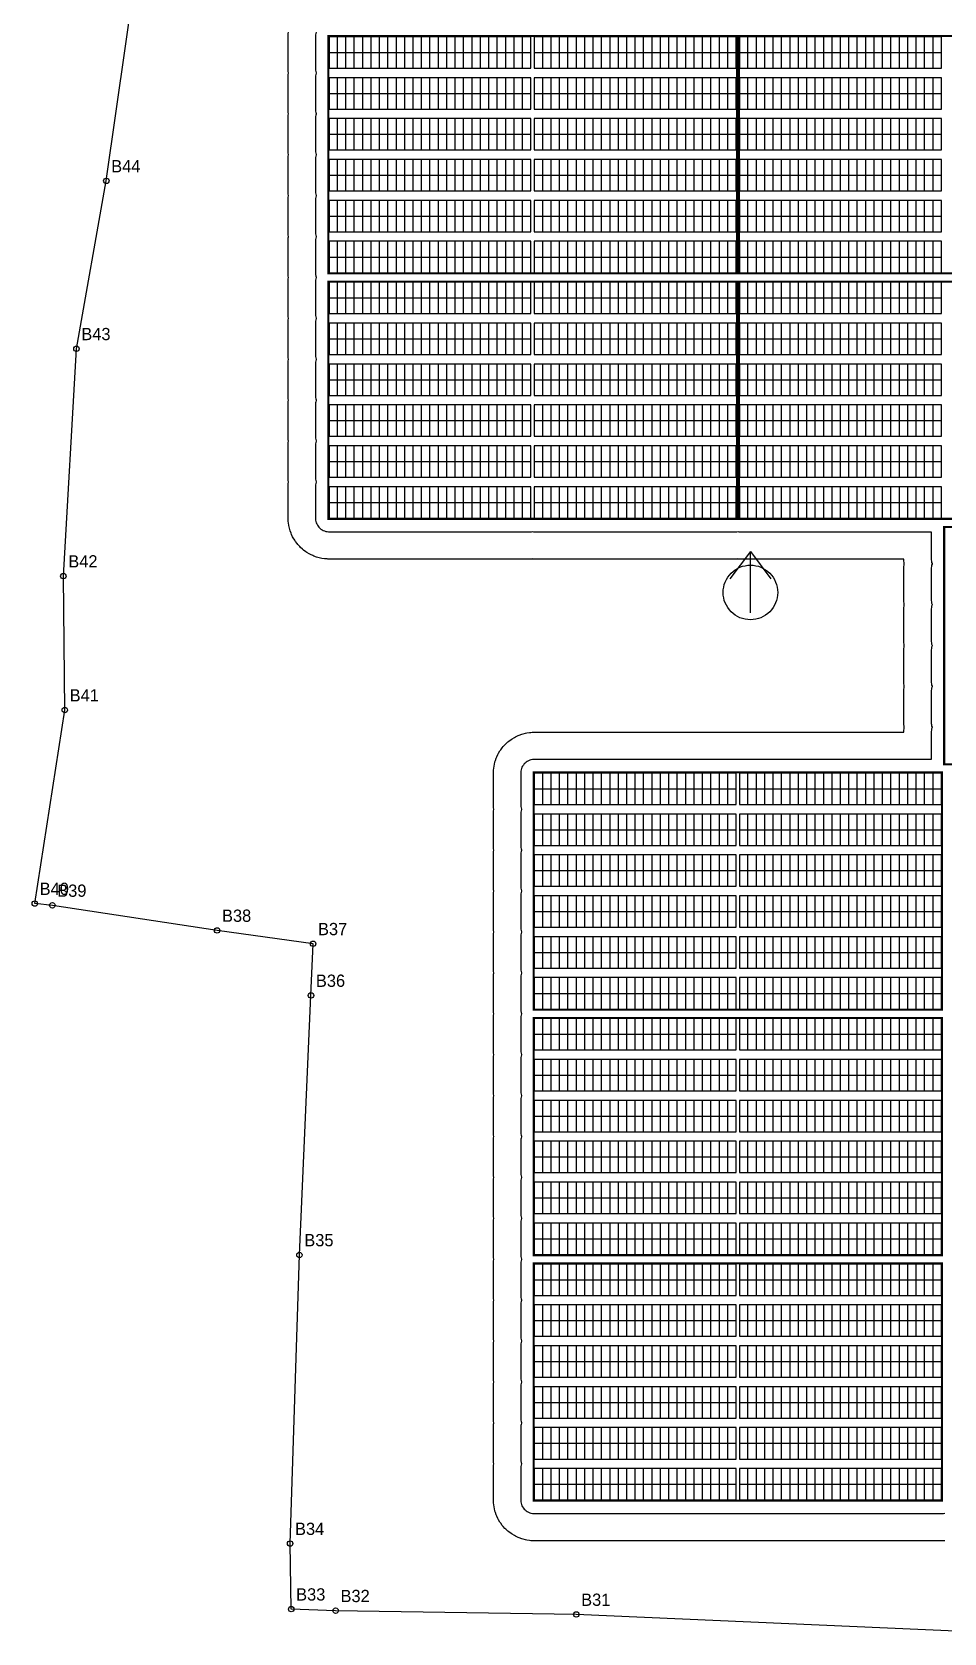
# Model space of a CAD drawing. Header units: metres. Extents: x 434302 to 507065, y 1937737 to 2381091.
# Drawn here: x 434697.6 to 434831.3, y 2380280.8 to 2380515.6 of the extents above; entities that cross this region are included whole.
import ezdxf
from ezdxf.enums import TextEntityAlignment as Align

# ---------------------------------------------------------------- set-up
doc = ezdxf.new("R2010")
doc.units = ezdxf.units.M
for name, color, linetype in [('BOUNDARY', 7, 'Continuous'), ('BOUNDARY_POINTS', 7, 'Continuous'), ('EXCLUSIONS', 1, 'Continuous'), ('GROUP_BOUNDARY', 1, 'Continuous'), ('LIGHTNING_ARRESTER', 3, 'Continuous'), ('MODULES', 5, 'Continuous'), ('PV_TABLES', 3, 'Continuous'), ('SERVICE_ROAD', 1, 'Continuous')]:
    doc.layers.add(name, color=color, linetype=linetype)

# ---------------------------------------------------------------- blocks, each defined once
blk = doc.blocks.new('PV_TABLE_2P28')
at = {"layer": 'MODULES'}
for p, q in [((1.23333, 0), (1.23333, 4.6)), ((2.46666, 0), (2.46666, 4.6)), ((3.69999, 0), (3.69999, 4.6)), ((4.93332, 0), (4.93332, 4.6)), ((6.16665, 0), (6.16665, 4.6)), ((7.39998, 0), (7.39998, 4.6)), ((8.63331, 0), (8.63331, 4.6)), ((9.86664, 0), (9.86664, 4.6)), ((11.09997, 0), (11.09997, 4.6)), ((12.3333, 0), (12.3333, 4.6)), ((13.56663, 0), (13.56663, 4.6)), ((14.79996, 0), (14.79996, 4.6)), ((16.03329, 0), (16.03329, 4.6)), ((17.26662, 0), (17.26662, 4.6)), ((18.49995, 0), (18.49995, 4.6)), ((19.73328, 0), (19.73328, 4.6)), ((20.96661, 0), (20.96661, 4.6)), ((22.19994, 0), (22.19994, 4.6)), ((23.43327, 0), (23.43327, 4.6)), ((24.6666, 0), (24.6666, 4.6)), ((25.89993, 0), (25.89993, 4.6)), ((27.13326, 0), (27.13326, 4.6)), ((28.36659, 0), (28.36659, 4.6)), ((0, 2.3), (29.59992, 2.3))]:
    blk.add_line(p, q, dxfattribs=at)
blk.add_lwpolyline([(0, 0), (29.59992, 0), (29.59992, 4.6), (0, 4.6)], close=True, dxfattribs=at)

msp = doc.modelspace()

# ---------------------------------------------------------------- linework, layer by layer
at = {"layer": 'BOUNDARY'}
msp.add_lwpolyline([(434838.63, 2380280.76), (434777.4, 2380283.48), (434742.1, 2380284.03), (434735.59, 2380284.26), (434735.43, 2380293.88), (434736.79, 2380336.21), (434738.49, 2380374.27), (434738.8, 2380381.85), (434724.72, 2380383.81), (434700.56, 2380387.48), (434697.98, 2380387.75), (434702.39, 2380416.13), (434702.18, 2380435.78), (434704.09, 2380469.12), (434708.47, 2380493.74), (434725.81, 2380614.69)], dxfattribs=at)
at = {"layer": 'BOUNDARY_POINTS'}
for centre in [(434708.47, 2380493.74), (434704.09, 2380469.12), (434702.18, 2380435.78), (434702.39, 2380416.13), (434697.98, 2380387.75), (434700.56, 2380387.48), (434724.72, 2380383.81), (434738.8, 2380381.85), (434738.49, 2380374.27), (434736.79, 2380336.21), (434735.43, 2380293.88), (434735.59, 2380284.26), (434742.1, 2380284.03), (434777.4, 2380283.48)]:
    msp.add_circle(centre, 0.4, dxfattribs=at)
at = {"layer": 'EXCLUSIONS'}
msp.add_lwpolyline([(434806.93, 2380433.38), (434806.91, 2380432.99), (434806.85, 2380432.6), (434806.76, 2380432.22), (434806.62, 2380431.85), (434806.46, 2380431.49), (434806.25, 2380431.16), (434806.02, 2380430.84), (434805.76, 2380430.55), (434805.47, 2380430.29), (434805.15, 2380430.05), (434804.81, 2380429.85), (434804.46, 2380429.68), (434804.09, 2380429.55), (434803.71, 2380429.46), (434803.32, 2380429.4), (434802.93, 2380429.38), (434802.54, 2380429.4), (434802.15, 2380429.46), (434801.77, 2380429.55), (434801.4, 2380429.68), (434801.04, 2380429.85), (434800.71, 2380430.05), (434800.39, 2380430.29), (434800.1, 2380430.55), (434799.84, 2380430.84), (434799.6, 2380431.16), (434799.4, 2380431.49), (434799.23, 2380431.85), (434799.1, 2380432.22), (434799.01, 2380432.6), (434798.95, 2380432.99), (434798.93, 2380433.38), (434798.95, 2380433.77), (434799.01, 2380434.16), (434799.1, 2380434.54), (434799.23, 2380434.91), (434799.4, 2380435.26), (434799.6, 2380435.6), (434799.84, 2380435.92), (434800.1, 2380436.21), (434800.39, 2380436.47), (434800.71, 2380436.7), (434801.04, 2380436.91), (434801.4, 2380437.07), (434801.77, 2380437.21), (434802.15, 2380437.3), (434802.54, 2380437.36), (434802.93, 2380437.38), (434803.32, 2380437.36), (434803.71, 2380437.3), (434804.09, 2380437.21), (434804.46, 2380437.07), (434804.81, 2380436.91), (434805.15, 2380436.7), (434805.47, 2380436.47), (434805.76, 2380436.21), (434806.02, 2380435.92), (434806.25, 2380435.6), (434806.46, 2380435.26), (434806.62, 2380434.91), (434806.76, 2380434.54), (434806.85, 2380434.16), (434806.91, 2380433.77), (434806.93, 2380433.38)], close=True, dxfattribs=at)
at = {"layer": 'GROUP_BOUNDARY', "color": 5, "lineweight": 211, "true_color": 0x0080ff, "const_width": 0.3}
for points in [[(434800.94, 2380480.18), (434741.04, 2380480.18), (434741.04, 2380514.98), (434800.94, 2380514.98), (434800.94, 2380480.18)], [(434861.14, 2380444.18), (434801.24, 2380444.18), (434801.24, 2380478.98), (434861.14, 2380478.98), (434861.14, 2380444.18)], [(434891.24, 2380408.18), (434831.34, 2380408.18), (434831.34, 2380442.98), (434891.24, 2380442.98), (434891.24, 2380408.18)], [(434831.04, 2380336.18), (434771.14, 2380336.18), (434771.14, 2380370.98), (434831.04, 2380370.98), (434831.04, 2380336.18)]]:
    msp.add_lwpolyline(points, close=True, dxfattribs=at)
at = {"layer": 'GROUP_BOUNDARY', "color": 1, "lineweight": 211, "true_color": 0xff0000, "const_width": 0.3}
for points in [[(434861.14, 2380480.18), (434801.24, 2380480.18), (434801.24, 2380514.98), (434861.14, 2380514.98), (434861.14, 2380480.18)], [(434800.94, 2380444.18), (434741.04, 2380444.18), (434741.04, 2380478.98), (434800.94, 2380478.98), (434800.94, 2380444.18)], [(434831.04, 2380372.18), (434771.14, 2380372.18), (434771.14, 2380406.98), (434831.04, 2380406.98), (434831.04, 2380372.18)], [(434831.04, 2380300.18), (434771.14, 2380300.18), (434771.14, 2380334.98), (434831.04, 2380334.98), (434831.04, 2380300.18)]]:
    msp.add_lwpolyline(points, close=True, dxfattribs=at)
at = {"layer": 'LIGHTNING_ARRESTER', "lineweight": 30}
for p, q in [((434802.93, 2380439.38), (434799.93, 2380435.38)), ((434802.93, 2380430.38), (434802.93, 2380439.38)), ((434802.93, 2380439.38), (434805.93, 2380435.38))]:
    msp.add_line(p, q, dxfattribs=at)
at = {"layer": 'SERVICE_ROAD'}
for points in [[(434831.43, 2380294.3), (434831.23, 2380294.29), (434831.21, 2380294.29), (434831.12, 2380294.28), (434831.02, 2380294.28), (434830.92, 2380294.28), (434801.36, 2380294.28), (434801.26, 2380294.28), (434801.16, 2380294.28), (434801.09, 2380294.29), (434801.02, 2380294.28), (434800.92, 2380294.28), (434800.82, 2380294.28), (434771.26, 2380294.28), (434771.16, 2380294.28), (434771.06, 2380294.28), (434770.96, 2380294.29), (434770.94, 2380294.29), (434770.75, 2380294.3), (434770.55, 2380294.32), (434770.16, 2380294.38), (434769.97, 2380294.42), (434769.59, 2380294.51), (434769.4, 2380294.57), (434769.03, 2380294.7), (434768.85, 2380294.78), (434768.5, 2380294.94), (434768.32, 2380295.04), (434767.99, 2380295.24), (434767.82, 2380295.35), (434767.51, 2380295.58), (434767.36, 2380295.71), (434767.07, 2380295.97), (434766.93, 2380296.11), (434766.66, 2380296.4), (434766.54, 2380296.55), (434766.31, 2380296.87), (434766.2, 2380297.03), (434766, 2380297.37), (434765.9, 2380297.54), (434765.74, 2380297.89), (434765.66, 2380298.08), (434765.53, 2380298.44), (434765.47, 2380298.63), (434765.38, 2380299.01), (434765.34, 2380299.21), (434765.28, 2380299.59), (434765.26, 2380299.79), (434765.25, 2380299.99), (434765.24, 2380300), (434765.24, 2380300.1), (434765.24, 2380300.2), (434765.24, 2380300.3), (434765.24, 2380304.86), (434765.24, 2380304.96), (434765.24, 2380305.06), (434765.24, 2380305.15), (434765.25, 2380305.17), (434765.26, 2380305.37), (434765.28, 2380305.56), (434765.28, 2380305.58), (434765.28, 2380305.59), (434765.26, 2380305.79), (434765.25, 2380305.99), (434765.24, 2380306), (434765.24, 2380306.1), (434765.24, 2380306.2), (434765.24, 2380306.3), (434765.24, 2380310.86), (434765.24, 2380310.96), (434765.24, 2380311.06), (434765.24, 2380311.15), (434765.25, 2380311.17), (434765.26, 2380311.37), (434765.28, 2380311.56), (434765.28, 2380311.58), (434765.28, 2380311.59), (434765.26, 2380311.79), (434765.25, 2380311.99), (434765.24, 2380312), (434765.24, 2380312.1), (434765.24, 2380312.2), (434765.24, 2380312.3), (434765.24, 2380316.86), (434765.24, 2380316.96), (434765.24, 2380317.06), (434765.24, 2380317.15), (434765.25, 2380317.17), (434765.26, 2380317.37), (434765.28, 2380317.56), (434765.28, 2380317.58), (434765.28, 2380317.59), (434765.26, 2380317.79), (434765.25, 2380317.99), (434765.24, 2380318), (434765.24, 2380318.1), (434765.24, 2380318.2), (434765.24, 2380318.3), (434765.24, 2380322.86), (434765.24, 2380322.96), (434765.24, 2380323.06), (434765.24, 2380323.15), (434765.25, 2380323.17), (434765.26, 2380323.37), (434765.28, 2380323.56), (434765.28, 2380323.58), (434765.28, 2380323.59), (434765.26, 2380323.79), (434765.25, 2380323.99), (434765.24, 2380324), (434765.24, 2380324.1), (434765.24, 2380324.2), (434765.24, 2380324.3), (434765.24, 2380328.86), (434765.24, 2380328.96), (434765.24, 2380329.06), (434765.24, 2380329.15), (434765.25, 2380329.17), (434765.26, 2380329.37), (434765.28, 2380329.56), (434765.28, 2380329.58), (434765.28, 2380329.59), (434765.26, 2380329.79), (434765.25, 2380329.99), (434765.24, 2380330), (434765.24, 2380330.1), (434765.24, 2380330.2), (434765.24, 2380330.3), (434765.24, 2380334.86), (434765.24, 2380334.96), (434765.24, 2380335.06), (434765.24, 2380335.15), (434765.25, 2380335.17), (434765.26, 2380335.37), (434765.28, 2380335.56), (434765.28, 2380335.58), (434765.28, 2380335.59), (434765.26, 2380335.79), (434765.25, 2380335.99), (434765.24, 2380336), (434765.24, 2380336.1), (434765.24, 2380336.2), (434765.24, 2380336.3), (434765.24, 2380340.86), (434765.24, 2380340.96), (434765.24, 2380341.06), (434765.24, 2380341.15), (434765.25, 2380341.17), (434765.26, 2380341.37), (434765.28, 2380341.56), (434765.28, 2380341.58), (434765.28, 2380341.59), (434765.26, 2380341.79), (434765.25, 2380341.99), (434765.24, 2380342), (434765.24, 2380342.1), (434765.24, 2380342.2), (434765.24, 2380342.3), (434765.24, 2380346.86), (434765.24, 2380346.96), (434765.24, 2380347.06), (434765.24, 2380347.15), (434765.25, 2380347.17), (434765.26, 2380347.37), (434765.28, 2380347.56), (434765.28, 2380347.58), (434765.28, 2380347.59), (434765.26, 2380347.79), (434765.25, 2380347.99), (434765.24, 2380348), (434765.24, 2380348.1), (434765.24, 2380348.2), (434765.24, 2380348.3), (434765.24, 2380352.86), (434765.24, 2380352.96), (434765.24, 2380353.06), (434765.24, 2380353.15), (434765.25, 2380353.17), (434765.26, 2380353.37), (434765.28, 2380353.56), (434765.28, 2380353.58), (434765.28, 2380353.59), (434765.26, 2380353.79), (434765.25, 2380353.99), (434765.24, 2380354), (434765.24, 2380354.1), (434765.24, 2380354.2), (434765.24, 2380354.3), (434765.24, 2380358.86), (434765.24, 2380358.96), (434765.24, 2380359.06), (434765.24, 2380359.15), (434765.25, 2380359.17), (434765.26, 2380359.37), (434765.28, 2380359.56), (434765.28, 2380359.58), (434765.28, 2380359.59), (434765.26, 2380359.79), (434765.25, 2380359.99), (434765.24, 2380360), (434765.24, 2380360.1), (434765.24, 2380360.2), (434765.24, 2380360.3), (434765.24, 2380364.86), (434765.24, 2380364.96), (434765.24, 2380365.06), (434765.24, 2380365.15), (434765.25, 2380365.17), (434765.26, 2380365.37), (434765.28, 2380365.56), (434765.28, 2380365.58), (434765.28, 2380365.59), (434765.26, 2380365.79), (434765.25, 2380365.99), (434765.24, 2380366), (434765.24, 2380366.1), (434765.24, 2380366.2), (434765.24, 2380366.3), (434765.24, 2380370.86), (434765.24, 2380370.96), (434765.24, 2380371.06), (434765.24, 2380371.15), (434765.25, 2380371.17), (434765.26, 2380371.37), (434765.28, 2380371.56), (434765.28, 2380371.58), (434765.28, 2380371.59), (434765.26, 2380371.79), (434765.25, 2380371.99), (434765.24, 2380372), (434765.24, 2380372.1), (434765.24, 2380372.2), (434765.24, 2380372.3), (434765.24, 2380376.86), (434765.24, 2380376.96), (434765.24, 2380377.06), (434765.24, 2380377.15), (434765.25, 2380377.17), (434765.26, 2380377.37), (434765.28, 2380377.56), (434765.28, 2380377.58), (434765.28, 2380377.59), (434765.26, 2380377.79), (434765.25, 2380377.99), (434765.24, 2380378), (434765.24, 2380378.1), (434765.24, 2380378.2), (434765.24, 2380378.3), (434765.24, 2380382.86), (434765.24, 2380382.96), (434765.24, 2380383.06), (434765.24, 2380383.15), (434765.25, 2380383.17), (434765.26, 2380383.37), (434765.28, 2380383.56), (434765.28, 2380383.58), (434765.28, 2380383.59), (434765.26, 2380383.79), (434765.25, 2380383.99), (434765.24, 2380384), (434765.24, 2380384.1), (434765.24, 2380384.2), (434765.24, 2380384.3), (434765.24, 2380388.86), (434765.24, 2380388.96), (434765.24, 2380389.06), (434765.24, 2380389.15), (434765.25, 2380389.17), (434765.26, 2380389.37), (434765.28, 2380389.56), (434765.28, 2380389.58), (434765.28, 2380389.59), (434765.26, 2380389.79), (434765.25, 2380389.99), (434765.24, 2380390), (434765.24, 2380390.1), (434765.24, 2380390.2), (434765.24, 2380390.3), (434765.24, 2380394.86), (434765.24, 2380394.96), (434765.24, 2380395.06), (434765.24, 2380395.15), (434765.25, 2380395.17), (434765.26, 2380395.37), (434765.28, 2380395.56), (434765.28, 2380395.58), (434765.28, 2380395.59), (434765.26, 2380395.79), (434765.25, 2380395.99), (434765.24, 2380396), (434765.24, 2380396.1), (434765.24, 2380396.2), (434765.24, 2380396.3), (434765.24, 2380400.86), (434765.24, 2380400.96), (434765.24, 2380401.06), (434765.24, 2380401.15), (434765.25, 2380401.17), (434765.26, 2380401.37), (434765.28, 2380401.56), (434765.28, 2380401.58), (434765.28, 2380401.59), (434765.26, 2380401.79), (434765.25, 2380401.99), (434765.24, 2380402), (434765.24, 2380402.1), (434765.24, 2380402.2), (434765.24, 2380402.3), (434765.24, 2380406.86), (434765.24, 2380406.96), (434765.24, 2380407.06), (434765.24, 2380407.15), (434765.25, 2380407.17), (434765.26, 2380407.37), (434765.28, 2380407.56), (434765.34, 2380407.95), (434765.38, 2380408.14), (434765.47, 2380408.53), (434765.53, 2380408.71), (434765.66, 2380409.08), (434765.74, 2380409.26), (434765.9, 2380409.62), (434766, 2380409.79), (434766.2, 2380410.13), (434766.31, 2380410.29), (434766.54, 2380410.61), (434766.66, 2380410.76), (434766.93, 2380411.05), (434767.07, 2380411.19), (434767.36, 2380411.45), (434767.51, 2380411.58), (434767.82, 2380411.81), (434767.99, 2380411.92), (434768.32, 2380412.12), (434768.5, 2380412.21), (434768.85, 2380412.38), (434769.03, 2380412.46), (434769.4, 2380412.59), (434769.59, 2380412.65), (434769.97, 2380412.74), (434770.16, 2380412.78), (434770.55, 2380412.84), (434770.75, 2380412.86), (434770.94, 2380412.87), (434770.96, 2380412.87), (434771.06, 2380412.88), (434771.16, 2380412.88), (434771.26, 2380412.88), (434800.82, 2380412.88), (434800.92, 2380412.88), (434801.02, 2380412.88), (434801.09, 2380412.87), (434801.16, 2380412.88), (434801.26, 2380412.88), (434801.36, 2380412.88), (434825.44, 2380412.88), (434825.44, 2380412.96), (434825.44, 2380413.06), (434825.44, 2380413.15), (434825.45, 2380413.17), (434825.46, 2380413.37), (434825.48, 2380413.56), (434825.48, 2380413.58), (434825.48, 2380413.59), (434825.46, 2380413.79), (434825.45, 2380413.99), (434825.44, 2380414), (434825.44, 2380414.1), (434825.44, 2380414.2), (434825.44, 2380414.3), (434825.44, 2380418.86), (434825.44, 2380418.96), (434825.44, 2380419.06), (434825.44, 2380419.15), (434825.45, 2380419.17), (434825.46, 2380419.37), (434825.48, 2380419.56), (434825.48, 2380419.58), (434825.48, 2380419.59), (434825.46, 2380419.79), (434825.45, 2380419.99), (434825.44, 2380420), (434825.44, 2380420.1), (434825.44, 2380420.2), (434825.44, 2380420.3), (434825.44, 2380424.86), (434825.44, 2380424.96), (434825.44, 2380425.06), (434825.44, 2380425.15), (434825.45, 2380425.17), (434825.46, 2380425.37), (434825.48, 2380425.56), (434825.48, 2380425.58), (434825.48, 2380425.59), (434825.46, 2380425.79), (434825.45, 2380425.99), (434825.44, 2380426), (434825.44, 2380426.1), (434825.44, 2380426.2), (434825.44, 2380426.3), (434825.44, 2380430.86), (434825.44, 2380430.96), (434825.44, 2380431.06), (434825.44, 2380431.15), (434825.45, 2380431.17), (434825.46, 2380431.37), (434825.48, 2380431.56), (434825.48, 2380431.58), (434825.48, 2380431.59), (434825.46, 2380431.79), (434825.45, 2380431.99), (434825.44, 2380432), (434825.44, 2380432.1), (434825.44, 2380432.2), (434825.44, 2380432.3), (434825.44, 2380436.86), (434825.44, 2380436.96), (434825.44, 2380437.06), (434825.44, 2380437.15), (434825.45, 2380437.17), (434825.46, 2380437.37), (434825.48, 2380437.56), (434825.48, 2380437.58), (434825.48, 2380437.59), (434825.46, 2380437.79), (434825.45, 2380437.99), (434825.44, 2380438), (434825.44, 2380438.1), (434825.44, 2380438.2), (434825.44, 2380438.28), (434801.36, 2380438.28), (434801.26, 2380438.28), (434801.16, 2380438.28), (434801.09, 2380438.29), (434801.02, 2380438.28), (434800.92, 2380438.28), (434800.82, 2380438.28), (434771.26, 2380438.28), (434771.16, 2380438.28), (434771.06, 2380438.28), (434770.99, 2380438.29), (434770.92, 2380438.28), (434770.82, 2380438.28), (434770.72, 2380438.28), (434741.16, 2380438.28), (434741.06, 2380438.28), (434740.96, 2380438.28), (434740.86, 2380438.29), (434740.84, 2380438.29), (434740.65, 2380438.3), (434740.45, 2380438.32), (434740.06, 2380438.38), (434739.87, 2380438.42), (434739.49, 2380438.51), (434739.3, 2380438.57), (434738.93, 2380438.7), (434738.75, 2380438.78), (434738.4, 2380438.94), (434738.22, 2380439.04), (434737.89, 2380439.24), (434737.72, 2380439.35), (434737.41, 2380439.58), (434737.26, 2380439.71), (434736.97, 2380439.97), (434736.83, 2380440.11), (434736.56, 2380440.4), (434736.44, 2380440.55), (434736.21, 2380440.87), (434736.1, 2380441.03), (434735.9, 2380441.37), (434735.8, 2380441.54), (434735.64, 2380441.89), (434735.56, 2380442.08), (434735.43, 2380442.44), (434735.37, 2380442.63), (434735.28, 2380443.01), (434735.24, 2380443.21), (434735.18, 2380443.59), (434735.16, 2380443.79), (434735.15, 2380443.99), (434735.15, 2380444), (434735.14, 2380444.1), (434735.14, 2380444.2), (434735.14, 2380444.3), (434735.14, 2380448.86), (434735.14, 2380448.96), (434735.14, 2380449.06), (434735.15, 2380449.15), (434735.15, 2380449.17), (434735.16, 2380449.37), (434735.18, 2380449.56), (434735.18, 2380449.58), (434735.18, 2380449.59), (434735.16, 2380449.79), (434735.16, 2380449.79), (434735.15, 2380449.99), (434735.15, 2380450), (434735.14, 2380450.1), (434735.14, 2380450.2), (434735.14, 2380450.3), (434735.14, 2380454.86), (434735.14, 2380454.96), (434735.14, 2380455.06), (434735.15, 2380455.15), (434735.15, 2380455.17), (434735.16, 2380455.37), (434735.18, 2380455.56), (434735.18, 2380455.58), (434735.18, 2380455.59), (434735.16, 2380455.79), (434735.15, 2380455.99), (434735.15, 2380456), (434735.14, 2380456.1), (434735.14, 2380456.2), (434735.14, 2380456.3), (434735.14, 2380460.86), (434735.14, 2380460.96), (434735.14, 2380461.06), (434735.15, 2380461.15), (434735.15, 2380461.17), (434735.16, 2380461.37), (434735.18, 2380461.56), (434735.18, 2380461.58), (434735.18, 2380461.59), (434735.16, 2380461.79), (434735.15, 2380461.99), (434735.15, 2380462), (434735.14, 2380462.1), (434735.14, 2380462.2), (434735.14, 2380462.3), (434735.14, 2380466.86), (434735.14, 2380466.96), (434735.14, 2380467.06), (434735.15, 2380467.15), (434735.15, 2380467.17), (434735.16, 2380467.37), (434735.18, 2380467.56), (434735.18, 2380467.58), (434735.18, 2380467.59), (434735.16, 2380467.79), (434735.15, 2380467.99), (434735.15, 2380468), (434735.14, 2380468.1), (434735.14, 2380468.2), (434735.14, 2380468.3), (434735.14, 2380472.86), (434735.14, 2380472.96), (434735.14, 2380473.06), (434735.15, 2380473.15), (434735.15, 2380473.17), (434735.16, 2380473.37), (434735.18, 2380473.56), (434735.18, 2380473.58), (434735.18, 2380473.59), (434735.16, 2380473.79), (434735.15, 2380473.99), (434735.15, 2380474), (434735.14, 2380474.1), (434735.14, 2380474.2), (434735.14, 2380474.3), (434735.14, 2380478.86), (434735.14, 2380478.96), (434735.14, 2380479.06), (434735.15, 2380479.15), (434735.15, 2380479.17), (434735.16, 2380479.37), (434735.18, 2380479.56), (434735.18, 2380479.58), (434735.18, 2380479.59), (434735.16, 2380479.79), (434735.15, 2380479.99), (434735.15, 2380480), (434735.14, 2380480.1), (434735.14, 2380480.2), (434735.14, 2380480.3), (434735.14, 2380484.86), (434735.14, 2380484.96), (434735.14, 2380485.06), (434735.15, 2380485.15), (434735.15, 2380485.17), (434735.16, 2380485.37), (434735.18, 2380485.56), (434735.18, 2380485.58), (434735.18, 2380485.59), (434735.16, 2380485.79), (434735.15, 2380485.99), (434735.15, 2380486), (434735.14, 2380486.1), (434735.14, 2380486.2), (434735.14, 2380486.3), (434735.14, 2380490.86), (434735.14, 2380490.96), (434735.14, 2380491.06), (434735.15, 2380491.15), (434735.15, 2380491.17), (434735.16, 2380491.37), (434735.18, 2380491.56), (434735.18, 2380491.58), (434735.18, 2380491.59), (434735.16, 2380491.79), (434735.15, 2380491.99), (434735.15, 2380492), (434735.14, 2380492.1), (434735.14, 2380492.2), (434735.14, 2380492.3), (434735.14, 2380496.86), (434735.14, 2380496.96), (434735.14, 2380497.06), (434735.15, 2380497.15), (434735.15, 2380497.17), (434735.16, 2380497.37), (434735.18, 2380497.56), (434735.18, 2380497.58), (434735.18, 2380497.59), (434735.16, 2380497.79), (434735.15, 2380497.99), (434735.15, 2380498), (434735.14, 2380498.1), (434735.14, 2380498.2), (434735.14, 2380498.3), (434735.14, 2380502.86), (434735.14, 2380502.96), (434735.14, 2380503.06), (434735.15, 2380503.15), (434735.15, 2380503.17), (434735.16, 2380503.37), (434735.18, 2380503.56), (434735.18, 2380503.58), (434735.18, 2380503.59), (434735.16, 2380503.79), (434735.15, 2380503.99), (434735.15, 2380504), (434735.14, 2380504.1), (434735.14, 2380504.2), (434735.14, 2380504.3), (434735.14, 2380508.86), (434735.14, 2380508.96), (434735.14, 2380509.06), (434735.15, 2380509.15), (434735.15, 2380509.17), (434735.16, 2380509.37), (434735.18, 2380509.56), (434735.18, 2380509.58), (434735.18, 2380509.59), (434735.16, 2380509.79), (434735.15, 2380509.99), (434735.15, 2380510), (434735.14, 2380510.1), (434735.14, 2380510.2), (434735.14, 2380510.3), (434735.14, 2380514.86), (434735.14, 2380514.96), (434735.14, 2380515.06), (434735.15, 2380515.15), (434735.15, 2380515.17), (434735.16, 2380515.37), (434735.18, 2380515.56), (434735.18, 2380515.58)], [(434739.27, 2380515.58), (434739.26, 2380515.55), (434739.2, 2380515.36), (434739.16, 2380515.17), (434739.14, 2380514.98), (434739.14, 2380514.96), (434739.14, 2380514.86), (434739.14, 2380510.3), (434739.14, 2380510.2), (434739.14, 2380510.18), (434739.16, 2380509.99), (434739.2, 2380509.79), (434739.26, 2380509.61), (434739.27, 2380509.58), (434739.26, 2380509.55), (434739.2, 2380509.36), (434739.16, 2380509.17), (434739.14, 2380508.98), (434739.14, 2380508.96), (434739.14, 2380508.86), (434739.14, 2380504.3), (434739.14, 2380504.2), (434739.14, 2380504.18), (434739.16, 2380503.99), (434739.2, 2380503.79), (434739.26, 2380503.61), (434739.27, 2380503.58), (434739.26, 2380503.55), (434739.2, 2380503.36), (434739.16, 2380503.17), (434739.14, 2380502.98), (434739.14, 2380502.96), (434739.14, 2380502.86), (434739.14, 2380498.3), (434739.14, 2380498.2), (434739.14, 2380498.18), (434739.16, 2380497.99), (434739.2, 2380497.79), (434739.26, 2380497.61), (434739.27, 2380497.58), (434739.26, 2380497.55), (434739.2, 2380497.36), (434739.16, 2380497.17), (434739.14, 2380496.98), (434739.14, 2380496.96), (434739.14, 2380496.86), (434739.14, 2380492.3), (434739.14, 2380492.2), (434739.14, 2380492.18), (434739.16, 2380491.99), (434739.2, 2380491.79), (434739.26, 2380491.61), (434739.27, 2380491.58), (434739.26, 2380491.55), (434739.2, 2380491.36), (434739.16, 2380491.17), (434739.14, 2380490.98), (434739.14, 2380490.96), (434739.14, 2380490.86), (434739.14, 2380486.3), (434739.14, 2380486.2), (434739.14, 2380486.18), (434739.16, 2380485.99), (434739.2, 2380485.79), (434739.26, 2380485.61), (434739.27, 2380485.58), (434739.26, 2380485.55), (434739.2, 2380485.36), (434739.16, 2380485.17), (434739.14, 2380484.98), (434739.14, 2380484.96), (434739.14, 2380484.86), (434739.14, 2380480.3), (434739.14, 2380480.2), (434739.14, 2380480.18), (434739.16, 2380479.99), (434739.2, 2380479.79), (434739.26, 2380479.61), (434739.27, 2380479.58), (434739.26, 2380479.55), (434739.2, 2380479.36), (434739.16, 2380479.17), (434739.14, 2380478.98), (434739.14, 2380478.96), (434739.14, 2380478.86), (434739.14, 2380474.3), (434739.14, 2380474.2), (434739.14, 2380474.18), (434739.16, 2380473.99), (434739.2, 2380473.79), (434739.26, 2380473.61), (434739.27, 2380473.58), (434739.26, 2380473.55), (434739.2, 2380473.36), (434739.16, 2380473.17), (434739.14, 2380472.98), (434739.14, 2380472.96), (434739.14, 2380472.86), (434739.14, 2380468.3), (434739.14, 2380468.2), (434739.14, 2380468.18), (434739.16, 2380467.99), (434739.2, 2380467.79), (434739.26, 2380467.61), (434739.27, 2380467.58), (434739.26, 2380467.55), (434739.2, 2380467.36), (434739.16, 2380467.17), (434739.14, 2380466.98), (434739.14, 2380466.96), (434739.14, 2380466.86), (434739.14, 2380462.3), (434739.14, 2380462.2), (434739.14, 2380462.18), (434739.16, 2380461.99), (434739.2, 2380461.79), (434739.26, 2380461.61), (434739.27, 2380461.58), (434739.26, 2380461.55), (434739.2, 2380461.36), (434739.16, 2380461.17), (434739.14, 2380460.98), (434739.14, 2380460.96), (434739.14, 2380460.86), (434739.14, 2380456.3), (434739.14, 2380456.2), (434739.14, 2380456.18), (434739.16, 2380455.99), (434739.2, 2380455.79), (434739.26, 2380455.61), (434739.27, 2380455.58), (434739.26, 2380455.55), (434739.2, 2380455.36), (434739.16, 2380455.17), (434739.14, 2380454.98), (434739.14, 2380454.96), (434739.14, 2380454.86), (434739.14, 2380450.3), (434739.14, 2380450.2), (434739.14, 2380450.18), (434739.16, 2380449.99), (434739.2, 2380449.79), (434739.26, 2380449.61), (434739.27, 2380449.58), (434739.26, 2380449.55), (434739.2, 2380449.36), (434739.2, 2380449.36), (434739.16, 2380449.17), (434739.14, 2380448.98), (434739.14, 2380448.96), (434739.14, 2380448.86), (434739.14, 2380444.3), (434739.14, 2380444.2), (434739.14, 2380444.18), (434739.16, 2380443.99), (434739.2, 2380443.79), (434739.26, 2380443.61), (434739.33, 2380443.42), (434739.42, 2380443.25), (434739.53, 2380443.09), (434739.66, 2380442.94), (434739.8, 2380442.8), (434739.95, 2380442.67), (434740.11, 2380442.56), (434740.28, 2380442.47), (434740.46, 2380442.4), (434740.65, 2380442.34), (434740.85, 2380442.3), (434741.04, 2380442.28), (434741.06, 2380442.28), (434741.16, 2380442.28), (434770.72, 2380442.28), (434770.82, 2380442.28), (434770.84, 2380442.28), (434770.99, 2380442.3), (434771.14, 2380442.28), (434771.16, 2380442.28), (434771.26, 2380442.28), (434800.82, 2380442.28), (434800.92, 2380442.28), (434800.94, 2380442.28), (434801.09, 2380442.3), (434801.24, 2380442.28), (434801.26, 2380442.28), (434801.36, 2380442.28), (434829.44, 2380442.28), (434829.44, 2380438.3), (434829.44, 2380438.2), (434829.44, 2380438.18), (434829.46, 2380437.99), (434829.5, 2380437.79), (434829.56, 2380437.61), (434829.57, 2380437.58), (434829.56, 2380437.55), (434829.5, 2380437.36), (434829.46, 2380437.17), (434829.44, 2380436.98), (434829.44, 2380436.96), (434829.44, 2380436.86), (434829.44, 2380432.3), (434829.44, 2380432.2), (434829.44, 2380432.18), (434829.46, 2380431.99), (434829.5, 2380431.79), (434829.56, 2380431.61), (434829.57, 2380431.58), (434829.56, 2380431.55), (434829.5, 2380431.36), (434829.46, 2380431.17), (434829.44, 2380430.98), (434829.44, 2380430.96), (434829.44, 2380430.86), (434829.44, 2380426.3), (434829.44, 2380426.2), (434829.44, 2380426.18), (434829.46, 2380425.99), (434829.5, 2380425.79), (434829.56, 2380425.61), (434829.57, 2380425.58), (434829.56, 2380425.55), (434829.5, 2380425.36), (434829.46, 2380425.17), (434829.44, 2380424.98), (434829.44, 2380424.96), (434829.44, 2380424.86), (434829.44, 2380420.3), (434829.44, 2380420.2), (434829.44, 2380420.18), (434829.46, 2380419.99), (434829.5, 2380419.79), (434829.56, 2380419.61), (434829.57, 2380419.58), (434829.56, 2380419.55), (434829.5, 2380419.36), (434829.46, 2380419.17), (434829.44, 2380418.98), (434829.44, 2380418.96), (434829.44, 2380418.86), (434829.44, 2380414.3), (434829.44, 2380414.2), (434829.44, 2380414.18), (434829.46, 2380413.99), (434829.5, 2380413.79), (434829.56, 2380413.61), (434829.57, 2380413.58), (434829.56, 2380413.55), (434829.5, 2380413.36), (434829.46, 2380413.17), (434829.44, 2380412.98), (434829.44, 2380412.96), (434829.44, 2380412.86), (434829.44, 2380408.88), (434801.36, 2380408.88), (434801.26, 2380408.88), (434801.24, 2380408.88), (434801.09, 2380408.86), (434800.94, 2380408.88), (434800.92, 2380408.88), (434800.82, 2380408.88), (434771.26, 2380408.88), (434771.16, 2380408.88), (434771.14, 2380408.88), (434770.95, 2380408.86), (434770.75, 2380408.82), (434770.56, 2380408.76), (434770.38, 2380408.69), (434770.21, 2380408.59), (434770.05, 2380408.48), (434769.9, 2380408.36), (434769.76, 2380408.22), (434769.63, 2380408.07), (434769.52, 2380407.91), (434769.43, 2380407.73), (434769.36, 2380407.55), (434769.3, 2380407.36), (434769.26, 2380407.17), (434769.24, 2380406.98), (434769.24, 2380406.96), (434769.24, 2380406.86), (434769.24, 2380402.3), (434769.24, 2380402.2), (434769.24, 2380402.18), (434769.26, 2380401.99), (434769.3, 2380401.79), (434769.36, 2380401.61), (434769.37, 2380401.58), (434769.36, 2380401.55), (434769.3, 2380401.36), (434769.26, 2380401.17), (434769.24, 2380400.98), (434769.24, 2380400.96), (434769.24, 2380400.86), (434769.24, 2380396.3), (434769.24, 2380396.2), (434769.24, 2380396.18), (434769.26, 2380395.99), (434769.3, 2380395.79), (434769.36, 2380395.61), (434769.37, 2380395.58), (434769.36, 2380395.55), (434769.3, 2380395.36), (434769.26, 2380395.17), (434769.24, 2380394.98), (434769.24, 2380394.96), (434769.24, 2380394.86), (434769.24, 2380390.3), (434769.24, 2380390.2), (434769.24, 2380390.18), (434769.26, 2380389.99), (434769.3, 2380389.79), (434769.36, 2380389.61), (434769.37, 2380389.58), (434769.36, 2380389.55), (434769.3, 2380389.36), (434769.26, 2380389.17), (434769.24, 2380388.98), (434769.24, 2380388.96), (434769.24, 2380388.86), (434769.24, 2380384.3), (434769.24, 2380384.2), (434769.24, 2380384.18), (434769.26, 2380383.99), (434769.3, 2380383.79), (434769.36, 2380383.61), (434769.37, 2380383.58), (434769.36, 2380383.55), (434769.3, 2380383.36), (434769.26, 2380383.17), (434769.24, 2380382.98), (434769.24, 2380382.96), (434769.24, 2380382.86), (434769.24, 2380378.3), (434769.24, 2380378.2), (434769.24, 2380378.18), (434769.26, 2380377.99), (434769.3, 2380377.79), (434769.36, 2380377.61), (434769.37, 2380377.58), (434769.36, 2380377.55), (434769.3, 2380377.36), (434769.26, 2380377.17), (434769.24, 2380376.98), (434769.24, 2380376.96), (434769.24, 2380376.86), (434769.24, 2380372.3), (434769.24, 2380372.2), (434769.24, 2380372.18), (434769.26, 2380371.99), (434769.3, 2380371.79), (434769.36, 2380371.61), (434769.37, 2380371.58), (434769.36, 2380371.55), (434769.3, 2380371.36), (434769.26, 2380371.17), (434769.24, 2380370.98), (434769.24, 2380370.96), (434769.24, 2380370.86), (434769.24, 2380366.3), (434769.24, 2380366.2), (434769.24, 2380366.18), (434769.26, 2380365.99), (434769.3, 2380365.79), (434769.36, 2380365.61), (434769.37, 2380365.58), (434769.36, 2380365.55), (434769.3, 2380365.36), (434769.26, 2380365.17), (434769.24, 2380364.98), (434769.24, 2380364.96), (434769.24, 2380364.86), (434769.24, 2380360.3), (434769.24, 2380360.2), (434769.24, 2380360.18), (434769.26, 2380359.99), (434769.3, 2380359.79), (434769.36, 2380359.61), (434769.37, 2380359.58), (434769.36, 2380359.55), (434769.3, 2380359.36), (434769.26, 2380359.17), (434769.24, 2380358.98), (434769.24, 2380358.96), (434769.24, 2380358.86), (434769.24, 2380354.3), (434769.24, 2380354.2), (434769.24, 2380354.18), (434769.26, 2380353.99), (434769.3, 2380353.79), (434769.36, 2380353.61), (434769.37, 2380353.58), (434769.36, 2380353.55), (434769.3, 2380353.36), (434769.26, 2380353.17), (434769.24, 2380352.98), (434769.24, 2380352.96), (434769.24, 2380352.86), (434769.24, 2380348.3), (434769.24, 2380348.2), (434769.24, 2380348.18), (434769.26, 2380347.99), (434769.3, 2380347.79), (434769.36, 2380347.61), (434769.37, 2380347.58), (434769.36, 2380347.55), (434769.3, 2380347.36), (434769.26, 2380347.17), (434769.24, 2380346.98), (434769.24, 2380346.96), (434769.24, 2380346.86), (434769.24, 2380342.3), (434769.24, 2380342.2), (434769.24, 2380342.18), (434769.26, 2380341.99), (434769.3, 2380341.79), (434769.36, 2380341.61), (434769.37, 2380341.58), (434769.36, 2380341.55), (434769.3, 2380341.36), (434769.26, 2380341.17), (434769.24, 2380340.98), (434769.24, 2380340.96), (434769.24, 2380340.86), (434769.24, 2380336.3), (434769.24, 2380336.2), (434769.24, 2380336.18), (434769.26, 2380335.99), (434769.3, 2380335.79), (434769.36, 2380335.61), (434769.37, 2380335.58), (434769.36, 2380335.55), (434769.3, 2380335.36), (434769.26, 2380335.17), (434769.24, 2380334.98), (434769.24, 2380334.96), (434769.24, 2380334.86), (434769.24, 2380330.3), (434769.24, 2380330.2), (434769.24, 2380330.18), (434769.26, 2380329.99), (434769.3, 2380329.79), (434769.36, 2380329.61), (434769.37, 2380329.58), (434769.36, 2380329.55), (434769.3, 2380329.36), (434769.26, 2380329.17), (434769.24, 2380328.98), (434769.24, 2380328.96), (434769.24, 2380328.86), (434769.24, 2380324.3), (434769.24, 2380324.2), (434769.24, 2380324.18), (434769.26, 2380323.99), (434769.3, 2380323.79), (434769.36, 2380323.61), (434769.37, 2380323.58), (434769.36, 2380323.55), (434769.3, 2380323.36), (434769.26, 2380323.17), (434769.24, 2380322.98), (434769.24, 2380322.96), (434769.24, 2380322.86), (434769.24, 2380318.3), (434769.24, 2380318.2), (434769.24, 2380318.18), (434769.26, 2380317.99), (434769.3, 2380317.79), (434769.36, 2380317.61), (434769.37, 2380317.58), (434769.36, 2380317.55), (434769.3, 2380317.36), (434769.26, 2380317.17), (434769.24, 2380316.98), (434769.24, 2380316.96), (434769.24, 2380316.86), (434769.24, 2380312.3), (434769.24, 2380312.2), (434769.24, 2380312.18), (434769.26, 2380311.99), (434769.3, 2380311.79), (434769.36, 2380311.61), (434769.37, 2380311.58), (434769.36, 2380311.55), (434769.3, 2380311.36), (434769.26, 2380311.17), (434769.24, 2380310.98), (434769.24, 2380310.96), (434769.24, 2380310.86), (434769.24, 2380306.3), (434769.24, 2380306.2), (434769.24, 2380306.18), (434769.26, 2380305.99), (434769.3, 2380305.79), (434769.36, 2380305.61), (434769.37, 2380305.58), (434769.36, 2380305.55), (434769.3, 2380305.36), (434769.26, 2380305.17), (434769.24, 2380304.98), (434769.24, 2380304.96), (434769.24, 2380304.86), (434769.24, 2380300.3), (434769.24, 2380300.2), (434769.24, 2380300.18), (434769.26, 2380299.99), (434769.3, 2380299.79), (434769.36, 2380299.61), (434769.43, 2380299.42), (434769.52, 2380299.25), (434769.63, 2380299.09), (434769.76, 2380298.94), (434769.9, 2380298.8), (434770.05, 2380298.67), (434770.21, 2380298.56), (434770.38, 2380298.47), (434770.56, 2380298.4), (434770.75, 2380298.34), (434770.95, 2380298.3), (434771.14, 2380298.28), (434771.16, 2380298.28), (434771.26, 2380298.28), (434800.82, 2380298.28), (434800.92, 2380298.28), (434800.94, 2380298.28), (434801.09, 2380298.3), (434801.24, 2380298.28), (434801.26, 2380298.28), (434801.36, 2380298.28), (434830.92, 2380298.28), (434831.02, 2380298.28), (434831.03, 2380298.28), (434831.23, 2380298.3), (434831.42, 2380298.34)]]:
    msp.add_lwpolyline(points, dxfattribs=at)

# ---------------------------------------------------------------- block references
at = {"layer": 'PV_TABLES'}
for p in [(434741.14, 2380510.28), (434771.24, 2380510.28), (434801.34, 2380510.28), (434741.14, 2380504.28), (434771.24, 2380504.28), (434801.34, 2380504.28), (434741.14, 2380498.28), (434771.24, 2380498.28), (434801.34, 2380498.28), (434741.14, 2380492.28), (434771.24, 2380492.28), (434801.34, 2380492.28), (434741.14, 2380486.28), (434771.24, 2380486.28), (434801.34, 2380486.28), (434741.14, 2380480.28), (434771.24, 2380480.28), (434801.34, 2380480.28), (434741.14, 2380474.28), (434771.24, 2380474.28), (434801.34, 2380474.28), (434741.14, 2380468.28), (434771.24, 2380468.28), (434801.34, 2380468.28), (434741.14, 2380462.28), (434771.24, 2380462.28), (434801.34, 2380462.28), (434741.14, 2380456.28), (434771.24, 2380456.28), (434801.34, 2380456.28), (434741.14, 2380450.28), (434771.24, 2380450.28), (434801.34, 2380450.28), (434741.14, 2380444.28), (434771.24, 2380444.28), (434801.34, 2380444.28), (434771.24, 2380402.28), (434801.34, 2380402.28), (434771.24, 2380396.28), (434801.34, 2380396.28), (434771.24, 2380390.28), (434801.34, 2380390.28), (434771.24, 2380384.28), (434801.34, 2380384.28), (434771.24, 2380378.28), (434801.34, 2380378.28), (434771.24, 2380372.28), (434801.34, 2380372.28), (434771.24, 2380366.28), (434801.34, 2380366.28), (434771.24, 2380360.28), (434801.34, 2380360.28), (434771.24, 2380354.28), (434801.34, 2380354.28), (434771.24, 2380348.28), (434801.34, 2380348.28), (434771.24, 2380342.28), (434801.34, 2380342.28), (434771.24, 2380336.28), (434801.34, 2380336.28), (434771.24, 2380330.28), (434801.34, 2380330.28), (434771.24, 2380324.28), (434801.34, 2380324.28), (434771.24, 2380318.28), (434801.34, 2380318.28), (434771.24, 2380312.28), (434801.34, 2380312.28), (434771.24, 2380306.28), (434801.34, 2380306.28), (434771.24, 2380300.28), (434801.34, 2380300.28)]:
    msp.add_blockref('PV_TABLE_2P28', p, dxfattribs=at)

# ---------------------------------------------------------------- texts
at = {"layer": 'BOUNDARY_POINTS'}
for s, p in [('B44', (434709.19, 2380494.46)), ('B43', (434704.81, 2380469.84)), ('B42', (434702.9, 2380436.5)), ('B41', (434703.1, 2380416.85)), ('B40', (434698.7, 2380388.47)), ('B39', (434701.28, 2380388.2)), ('B38', (434725.44, 2380384.53)), ('B37', (434739.52, 2380382.57)), ('B36', (434739.21, 2380374.99)), ('B35', (434737.51, 2380336.94)), ('B34', (434736.15, 2380294.6)), ('B33', (434736.31, 2380284.98)), ('B32', (434742.82, 2380284.75)), ('B31', (434778.11, 2380284.2))]:
    msp.add_text(s, height=1.8, dxfattribs=at).set_placement(p, align=Align.BOTTOM_LEFT)

doc.saveas('drawing.dxf')
